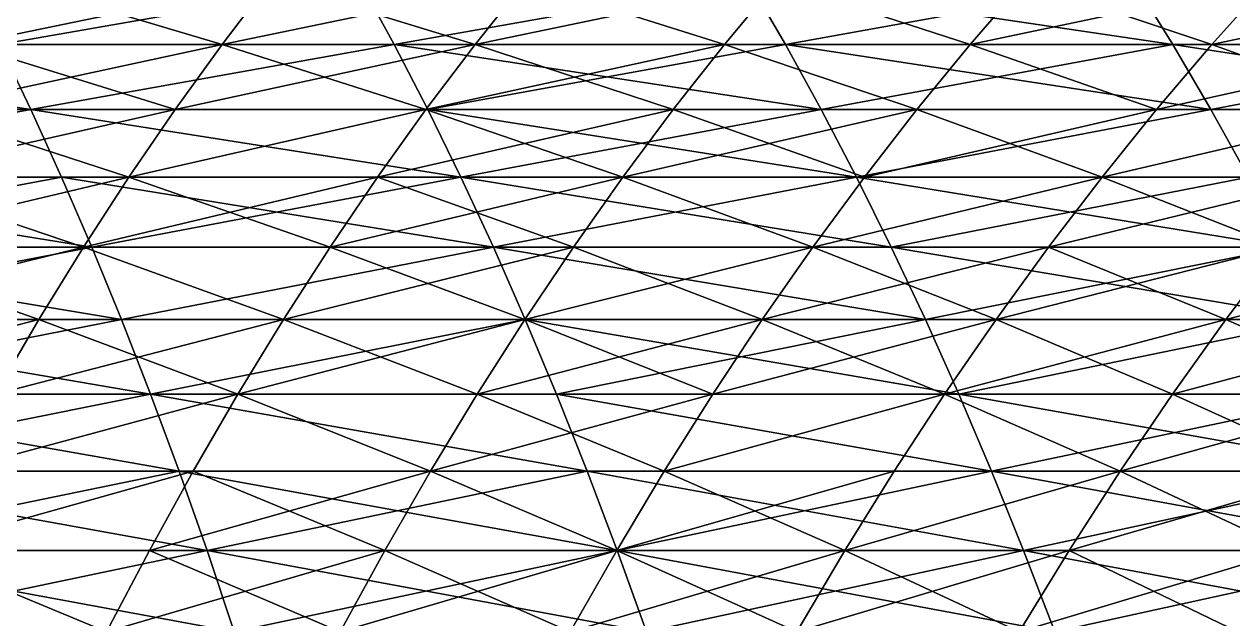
# Model space of a CAD drawing. Header units: millimetres. Extents: x -3250 to 8000, y -3250 to 3250.
# Drawn here: x 5706.8 to 5911, y 574.9 to 675.4 of the extents above; entities that cross this region are included whole.
import ezdxf

# ---------------------------------------------------------------- set-up
doc = ezdxf.new("R2010")
doc.units = ezdxf.units.MM
doc.header["$MEASUREMENT"] = 0
doc.layers.add('MESH_3D', color=2, linetype='CONTINUOUS')

msp = doc.modelspace()

# ---------------------------------------------------------------- linework, layer by layer
at = {"layer": 'MESH_3D'}
for points in [[(5696.89, 672.02, 1850.54), (5740.23, 672.02, 1873.45), (5704.6, 682.63, 1835.52)], [(5748.31, 682.63, 24841.38), (5696.89, 672.02, 24849.46), (5704.6, 682.63, 24864.48)], [(5740.23, 672.02, 24826.55), (5696.89, 672.02, 24849.46), (5748.31, 682.63, 24841.38)], [(5697.22, 682.63, 929.55), (5763.52, 682.63, 952.75), (5702.6, 672.02, 913.54)], [(5763.52, 682.63, 25747.25), (5697.22, 682.63, 25770.45), (5702.6, 672.02, 25786.46)], [(5702.6, 672.02, 913.54), (5763.52, 682.63, 952.75), (5769.3, 672.02, 936.88)], [(5763.52, 682.63, 25747.25), (5702.6, 672.02, 25786.46), (5769.3, 672.02, 25763.12)], [(5704.6, 682.63, 1835.52), (5740.23, 672.02, 1873.45), (5748.31, 682.63, 1858.62)], [(5740.23, 672.02, 1873.45), (5791.43, 682.63, 1882.8), (5748.31, 682.63, 1858.62)], [(5740.23, 672.02, 1873.45), (5782.98, 672.02, 1897.43), (5791.43, 682.63, 1882.8)], [(5782.98, 672.02, 24802.57), (5740.23, 672.02, 24826.55), (5748.31, 682.63, 24841.38)], [(5782.98, 672.02, 24802.57), (5748.31, 682.63, 24841.38), (5791.43, 682.63, 24817.2)], [(5763.52, 682.63, 952.75), (5829.22, 682.63, 977.59), (5769.3, 672.02, 936.88)], [(5829.22, 682.63, 25722.41), (5763.52, 682.63, 25747.25), (5769.3, 672.02, 25763.12)], [(5769.3, 672.02, 936.88), (5829.22, 682.63, 977.59), (5835.39, 672.02, 961.87)], [(5829.22, 682.63, 25722.41), (5769.3, 672.02, 25763.12), (5835.39, 672.02, 25738.13)], [(5782.98, 672.02, 1897.43), (5825.12, 672.02, 1922.46), (5791.43, 682.63, 1882.8)], [(5833.93, 682.63, 24791.95), (5782.98, 672.02, 24802.57), (5791.43, 682.63, 24817.2)], [(5825.12, 672.02, 24777.54), (5782.98, 672.02, 24802.57), (5833.93, 682.63, 24791.95)], [(5791.43, 682.63, 1882.8), (5825.12, 672.02, 1922.46), (5833.93, 682.63, 1908.05)], [(5825.12, 672.02, 1922.46), (5866.63, 672.02, 1948.54), (5833.93, 682.63, 1908.05)], [(5866.63, 672.02, 24751.46), (5825.12, 672.02, 24777.54), (5833.93, 682.63, 24791.95)], [(5829.22, 682.63, 977.59), (5894.28, 682.63, 1004.06), (5900.84, 672.02, 988.5)], [(5829.22, 682.63, 977.59), (5900.84, 672.02, 988.5), (5835.39, 672.02, 961.87)], [(5894.28, 682.63, 25695.94), (5829.22, 682.63, 25722.41), (5835.39, 672.02, 25738.13)], [(5833.93, 682.63, 1908.05), (5866.63, 672.02, 1948.54), (5875.79, 682.63, 1934.35)], [(5866.63, 672.02, 24751.46), (5833.93, 682.63, 24791.95), (5875.79, 682.63, 24765.65)], [(5894.28, 682.63, 25695.94), (5835.39, 672.02, 25738.13), (5900.84, 672.02, 25711.5)], [(5866.63, 672.02, 1948.54), (5907.47, 672.02, 1975.65), (5916.98, 682.63, 1961.69)], [(5866.63, 672.02, 1948.54), (5916.98, 682.63, 1961.69), (5875.79, 682.63, 1934.35)], [(5907.47, 672.02, 24724.35), (5866.63, 672.02, 24751.46), (5875.79, 682.63, 24765.65)], [(5907.47, 672.02, 24724.35), (5875.79, 682.63, 24765.65), (5916.98, 682.63, 24738.31)], [(5894.28, 682.63, 1004.06), (5965.6, 672.02, 1016.76), (5900.84, 672.02, 988.5)], [(5894.28, 682.63, 1004.06), (5958.66, 682.63, 1032.15), (5965.6, 672.02, 1016.76)], [(5965.6, 672.02, 25683.24), (5894.28, 682.63, 25695.94), (5900.84, 672.02, 25711.5)], [(5958.66, 682.63, 25667.85), (5894.28, 682.63, 25695.94), (5965.6, 672.02, 25683.24)], [(5907.47, 672.02, 1975.65), (5957.48, 682.63, 1990.05), (5916.98, 682.63, 1961.69)], [(5907.47, 672.02, 1975.65), (5947.62, 672.02, 2003.76), (5957.48, 682.63, 1990.05)], [(5947.62, 672.02, 24696.24), (5907.47, 672.02, 24724.35), (5916.98, 682.63, 24738.31)], [(5635.35, 672.02, 891.87), (5702.6, 672.02, 913.54), (5707.9, 660.99, 897.79)], [(5635.35, 672.02, 891.87), (5707.9, 660.99, 897.79), (5640.25, 660.99, 875.99)], [(5702.6, 672.02, 25786.46), (5640.25, 660.99, 25824.01), (5707.9, 660.99, 25802.21)], [(5689.31, 660.99, 1865.33), (5740.23, 672.02, 1873.45), (5696.89, 672.02, 1850.54)], [(5689.31, 660.99, 1865.33), (5732.28, 660.99, 1888.04), (5740.23, 672.02, 1873.45)], [(5732.28, 660.99, 24811.96), (5689.31, 660.99, 24834.67), (5696.89, 672.02, 24849.46)], [(5732.28, 660.99, 24811.96), (5696.89, 672.02, 24849.46), (5740.23, 672.02, 24826.55)], [(5702.6, 672.02, 913.54), (5769.3, 672.02, 936.88), (5707.9, 660.99, 897.79)], [(5769.3, 672.02, 25763.12), (5702.6, 672.02, 25786.46), (5707.9, 660.99, 25802.21)], [(5707.9, 660.99, 897.79), (5769.3, 672.02, 936.88), (5774.98, 660.99, 921.26)], [(5769.3, 672.02, 25763.12), (5707.9, 660.99, 25802.21), (5774.98, 660.99, 25778.74)], [(5732.28, 660.99, 1888.04), (5782.98, 672.02, 1897.43), (5740.23, 672.02, 1873.45)], [(5732.28, 660.99, 1888.04), (5774.67, 660.99, 1911.82), (5782.98, 672.02, 1897.43)], [(5774.67, 660.99, 24788.18), (5732.28, 660.99, 24811.96), (5740.23, 672.02, 24826.55)], [(5774.67, 660.99, 24788.18), (5740.23, 672.02, 24826.55), (5782.98, 672.02, 24802.57)], [(5769.3, 672.02, 936.88), (5835.39, 672.02, 961.87), (5774.98, 660.99, 921.26)], [(5841.46, 660.99, 25753.6), (5769.3, 672.02, 25763.12), (5774.98, 660.99, 25778.74)], [(5835.39, 672.02, 25738.13), (5769.3, 672.02, 25763.12), (5841.46, 660.99, 25753.6)], [(5774.67, 660.99, 1911.82), (5825.12, 672.02, 1922.46), (5782.98, 672.02, 1897.43)], [(5774.67, 660.99, 1911.82), (5816.46, 660.99, 1936.64), (5825.12, 672.02, 1922.46)], [(5816.46, 660.99, 24763.36), (5774.67, 660.99, 24788.18), (5782.98, 672.02, 24802.57)], [(5774.98, 660.99, 921.26), (5835.39, 672.02, 961.87), (5841.46, 660.99, 946.4)], [(5816.46, 660.99, 24763.36), (5782.98, 672.02, 24802.57), (5825.12, 672.02, 24777.54)], [(5816.46, 660.99, 1936.64), (5857.61, 660.99, 1962.5), (5825.12, 672.02, 1922.46)], [(5857.61, 660.99, 24737.5), (5816.46, 660.99, 24763.36), (5825.12, 672.02, 24777.54)], [(5825.12, 672.02, 1922.46), (5857.61, 660.99, 1962.5), (5866.63, 672.02, 1948.54)], [(5857.61, 660.99, 24737.5), (5825.12, 672.02, 24777.54), (5866.63, 672.02, 24751.46)], [(5835.39, 672.02, 961.87), (5900.84, 672.02, 988.5), (5907.29, 660.99, 973.19)], [(5835.39, 672.02, 961.87), (5907.29, 660.99, 973.19), (5841.46, 660.99, 946.4)], [(5900.84, 672.02, 25711.5), (5835.39, 672.02, 25738.13), (5841.46, 660.99, 25753.6)], [(5900.84, 672.02, 25711.5), (5841.46, 660.99, 25753.6), (5907.29, 660.99, 25726.81)], [(5857.61, 660.99, 1962.5), (5898.1, 660.99, 1989.38), (5866.63, 672.02, 1948.54)], [(5898.1, 660.99, 24710.62), (5857.61, 660.99, 24737.5), (5866.63, 672.02, 24751.46)], [(5866.63, 672.02, 1948.54), (5898.1, 660.99, 1989.38), (5907.47, 672.02, 1975.65)], [(5898.1, 660.99, 24710.62), (5866.63, 672.02, 24751.46), (5907.47, 672.02, 24724.35)], [(5898.1, 660.99, 1989.38), (5947.62, 672.02, 2003.76), (5907.47, 672.02, 1975.65)], [(5898.1, 660.99, 1989.38), (5937.92, 660.99, 2017.25), (5947.62, 672.02, 2003.76)], [(5937.92, 660.99, 24682.75), (5898.1, 660.99, 24710.62), (5907.47, 672.02, 24724.35)], [(5900.84, 672.02, 988.5), (5965.6, 672.02, 1016.76), (5972.44, 660.99, 1001.61)], [(5900.84, 672.02, 988.5), (5972.44, 660.99, 1001.61), (5907.29, 660.99, 973.19)], [(5965.6, 672.02, 25683.24), (5900.84, 672.02, 25711.5), (5907.29, 660.99, 25726.81)], [(5965.6, 672.02, 25683.24), (5907.29, 660.99, 25726.81), (5972.44, 660.99, 25698.39)], [(5937.92, 660.99, 24682.75), (5907.47, 672.02, 24724.35), (5947.62, 672.02, 24696.24)], [(5640.25, 660.99, 875.99), (5707.9, 660.99, 897.79), (5645.06, 649.55, 860.38)], [(5707.9, 660.99, 25802.21), (5640.25, 660.99, 25824.01), (5645.06, 649.55, 25839.62)], [(5645.06, 649.55, 860.38), (5707.9, 660.99, 897.79), (5713.1, 649.55, 882.3)], [(5707.9, 660.99, 25802.21), (5645.06, 649.55, 25839.62), (5713.1, 649.55, 25817.7)], [(5681.86, 649.55, 1879.87), (5732.28, 660.99, 1888.04), (5689.31, 660.99, 1865.33)], [(5681.86, 649.55, 1879.87), (5724.47, 649.55, 1902.39), (5732.28, 660.99, 1888.04)], [(5724.47, 649.55, 24797.61), (5681.86, 649.55, 24820.13), (5689.31, 660.99, 24834.67)], [(5724.47, 649.55, 24797.61), (5689.31, 660.99, 24834.67), (5732.28, 660.99, 24811.96)], [(5707.9, 660.99, 897.79), (5774.98, 660.99, 921.26), (5780.57, 649.55, 905.91)], [(5707.9, 660.99, 897.79), (5780.57, 649.55, 905.91), (5713.1, 649.55, 882.3)], [(5780.57, 649.55, 25794.09), (5707.9, 660.99, 25802.21), (5713.1, 649.55, 25817.7)], [(5774.98, 660.99, 25778.74), (5707.9, 660.99, 25802.21), (5780.57, 649.55, 25794.09)], [(5724.47, 649.55, 1902.39), (5766.5, 649.55, 1925.97), (5774.67, 660.99, 1911.82)], [(5724.47, 649.55, 1902.39), (5774.67, 660.99, 1911.82), (5732.28, 660.99, 1888.04)], [(5774.67, 660.99, 24788.18), (5724.47, 649.55, 24797.61), (5732.28, 660.99, 24811.96)], [(5766.5, 649.55, 24774.03), (5724.47, 649.55, 24797.61), (5774.67, 660.99, 24788.18)], [(5766.5, 649.55, 1925.97), (5816.46, 660.99, 1936.64), (5774.67, 660.99, 1911.82)], [(5766.5, 649.55, 1925.97), (5807.94, 649.55, 1950.58), (5816.46, 660.99, 1936.64)], [(5807.94, 649.55, 24749.42), (5766.5, 649.55, 24774.03), (5774.67, 660.99, 24788.18)], [(5807.94, 649.55, 24749.42), (5774.67, 660.99, 24788.18), (5816.46, 660.99, 24763.36)], [(5774.98, 660.99, 921.26), (5841.46, 660.99, 946.4), (5847.43, 649.55, 931.19)], [(5774.98, 660.99, 921.26), (5847.43, 649.55, 931.19), (5780.57, 649.55, 905.91)], [(5841.46, 660.99, 25753.6), (5774.98, 660.99, 25778.74), (5780.57, 649.55, 25794.09)], [(5841.46, 660.99, 25753.6), (5780.57, 649.55, 25794.09), (5847.43, 649.55, 25768.81)], [(5807.94, 649.55, 1950.58), (5848.74, 649.55, 1976.23), (5857.61, 660.99, 1962.5)], [(5807.94, 649.55, 1950.58), (5857.61, 660.99, 1962.5), (5816.46, 660.99, 1936.64)], [(5848.74, 649.55, 24723.77), (5807.94, 649.55, 24749.42), (5816.46, 660.99, 24763.36)], [(5848.74, 649.55, 24723.77), (5816.46, 660.99, 24763.36), (5857.61, 660.99, 24737.5)], [(5841.46, 660.99, 946.4), (5907.29, 660.99, 973.19), (5847.43, 649.55, 931.19)], [(5907.29, 660.99, 25726.81), (5841.46, 660.99, 25753.6), (5847.43, 649.55, 25768.81)], [(5847.43, 649.55, 931.19), (5907.29, 660.99, 973.19), (5913.64, 649.55, 958.13)], [(5907.29, 660.99, 25726.81), (5847.43, 649.55, 25768.81), (5913.64, 649.55, 25741.87)], [(5848.74, 649.55, 1976.23), (5888.9, 649.55, 2002.88), (5857.61, 660.99, 1962.5)], [(5898.1, 660.99, 24710.62), (5848.74, 649.55, 24723.77), (5857.61, 660.99, 24737.5)], [(5888.9, 649.55, 24697.12), (5848.74, 649.55, 24723.77), (5898.1, 660.99, 24710.62)], [(5857.61, 660.99, 1962.5), (5888.9, 649.55, 2002.88), (5898.1, 660.99, 1989.38)], [(5888.9, 649.55, 2002.88), (5928.38, 649.55, 2030.52), (5937.92, 660.99, 2017.25)], [(5888.9, 649.55, 2002.88), (5937.92, 660.99, 2017.25), (5898.1, 660.99, 1989.38)], [(5937.92, 660.99, 24682.75), (5888.9, 649.55, 24697.12), (5898.1, 660.99, 24710.62)], [(5928.38, 649.55, 24669.48), (5888.9, 649.55, 24697.12), (5937.92, 660.99, 24682.75)], [(5907.29, 660.99, 973.19), (5972.44, 660.99, 1001.61), (5913.64, 649.55, 958.13)], [(5972.44, 660.99, 25698.39), (5907.29, 660.99, 25726.81), (5913.64, 649.55, 25741.87)], [(5645.06, 649.55, 860.38), (5713.1, 649.55, 882.3), (5718.21, 637.71, 867.08)], [(5645.06, 649.55, 860.38), (5718.21, 637.71, 867.08), (5649.79, 637.71, 845.04)], [(5713.1, 649.55, 25817.7), (5645.06, 649.55, 25839.62), (5649.79, 637.71, 25854.96)], [(5713.1, 649.55, 25817.7), (5649.79, 637.71, 25854.96), (5718.21, 637.71, 25832.92)], [(5674.54, 637.71, 1894.15), (5716.79, 637.71, 1916.49), (5724.47, 649.55, 1902.39)], [(5674.54, 637.71, 1894.15), (5724.47, 649.55, 1902.39), (5681.86, 649.55, 1879.87)], [(5716.79, 637.71, 24783.51), (5674.54, 637.71, 24805.85), (5681.86, 649.55, 24820.13)], [(5716.79, 637.71, 24783.51), (5681.86, 649.55, 24820.13), (5724.47, 649.55, 24797.61)], [(5713.1, 649.55, 882.3), (5780.57, 649.55, 905.91), (5718.21, 637.71, 867.08)], [(5786.06, 637.71, 25809.17), (5713.1, 649.55, 25817.7), (5718.21, 637.71, 25832.92)], [(5780.57, 649.55, 25794.09), (5713.1, 649.55, 25817.7), (5786.06, 637.71, 25809.17)], [(5716.79, 637.71, 1916.49), (5758.48, 637.71, 1939.87), (5724.47, 649.55, 1902.39)], [(5766.5, 649.55, 24774.03), (5716.79, 637.71, 24783.51), (5724.47, 649.55, 24797.61)], [(5758.48, 637.71, 24760.13), (5716.79, 637.71, 24783.51), (5766.5, 649.55, 24774.03)], [(5718.21, 637.71, 867.08), (5780.57, 649.55, 905.91), (5786.06, 637.71, 890.83)], [(5724.47, 649.55, 1902.39), (5758.48, 637.71, 1939.87), (5766.5, 649.55, 1925.97)], [(5758.48, 637.71, 1939.87), (5799.57, 637.71, 1964.28), (5807.94, 649.55, 1950.58)], [(5758.48, 637.71, 1939.87), (5807.94, 649.55, 1950.58), (5766.5, 649.55, 1925.97)], [(5799.57, 637.71, 24735.72), (5758.48, 637.71, 24760.13), (5766.5, 649.55, 24774.03)], [(5799.57, 637.71, 24735.72), (5766.5, 649.55, 24774.03), (5807.94, 649.55, 24749.42)], [(5780.57, 649.55, 905.91), (5847.43, 649.55, 931.19), (5786.06, 637.71, 890.83)], [(5853.29, 637.71, 25783.75), (5780.57, 649.55, 25794.09), (5786.06, 637.71, 25809.17)], [(5847.43, 649.55, 25768.81), (5780.57, 649.55, 25794.09), (5853.29, 637.71, 25783.75)], [(5786.06, 637.71, 890.83), (5847.43, 649.55, 931.19), (5853.29, 637.71, 916.25)], [(5799.57, 637.71, 1964.28), (5840.04, 637.71, 1989.71), (5807.94, 649.55, 1950.58)], [(5840.04, 637.71, 24710.29), (5799.57, 637.71, 24735.72), (5807.94, 649.55, 24749.42)], [(5807.94, 649.55, 1950.58), (5840.04, 637.71, 1989.71), (5848.74, 649.55, 1976.23)], [(5840.04, 637.71, 24710.29), (5807.94, 649.55, 24749.42), (5848.74, 649.55, 24723.77)], [(5840.04, 637.71, 1989.71), (5888.9, 649.55, 2002.88), (5848.74, 649.55, 1976.23)], [(5840.04, 637.71, 1989.71), (5879.86, 637.71, 2016.14), (5888.9, 649.55, 2002.88)], [(5888.9, 649.55, 24697.12), (5840.04, 637.71, 24710.29), (5848.74, 649.55, 24723.77)], [(5879.86, 637.71, 24683.86), (5840.04, 637.71, 24710.29), (5888.9, 649.55, 24697.12)], [(5847.43, 649.55, 931.19), (5913.64, 649.55, 958.13), (5919.87, 637.71, 943.34)], [(5847.43, 649.55, 931.19), (5919.87, 637.71, 943.34), (5853.29, 637.71, 916.25)], [(5913.64, 649.55, 25741.87), (5847.43, 649.55, 25768.81), (5853.29, 637.71, 25783.75)], [(5913.64, 649.55, 25741.87), (5853.29, 637.71, 25783.75), (5919.87, 637.71, 25756.66)], [(5879.86, 637.71, 2016.14), (5919.01, 637.71, 2043.55), (5888.9, 649.55, 2002.88)], [(5928.38, 649.55, 24669.48), (5879.86, 637.71, 24683.86), (5888.9, 649.55, 24697.12)], [(5919.01, 637.71, 24656.45), (5879.86, 637.71, 24683.86), (5928.38, 649.55, 24669.48)], [(5888.9, 649.55, 2002.88), (5919.01, 637.71, 2043.55), (5928.38, 649.55, 2030.52)], [(5649.79, 637.71, 845.04), (5718.21, 637.71, 867.08), (5723.23, 625.47, 852.16)], [(5649.79, 637.71, 845.04), (5723.23, 625.47, 852.16), (5654.43, 625.47, 829.99)], [(5718.21, 637.71, 25832.92), (5649.79, 637.71, 25854.96), (5654.43, 625.47, 25870.01)], [(5718.21, 637.71, 25832.92), (5654.43, 625.47, 25870.01), (5723.23, 625.47, 25847.84)], [(5667.35, 625.47, 1908.17), (5716.79, 637.71, 1916.49), (5674.54, 637.71, 1894.15)], [(5667.35, 625.47, 1908.17), (5709.26, 625.47, 1930.32), (5716.79, 637.71, 1916.49)], [(5709.26, 625.47, 24769.68), (5667.35, 625.47, 24791.83), (5674.54, 637.71, 24805.85)], [(5709.26, 625.47, 24769.68), (5674.54, 637.71, 24805.85), (5716.79, 637.71, 24783.51)], [(5709.26, 625.47, 1930.32), (5750.6, 625.47, 1953.51), (5716.79, 637.71, 1916.49)], [(5750.6, 625.47, 24746.49), (5709.26, 625.47, 24769.68), (5716.79, 637.71, 24783.51)], [(5716.79, 637.71, 1916.49), (5750.6, 625.47, 1953.51), (5758.48, 637.71, 1939.87)], [(5750.6, 625.47, 24746.49), (5716.79, 637.71, 24783.51), (5758.48, 637.71, 24760.13)], [(5718.21, 637.71, 867.08), (5786.06, 637.71, 890.83), (5723.23, 625.47, 852.16)], [(5786.06, 637.71, 25809.17), (5718.21, 637.71, 25832.92), (5723.23, 625.47, 25847.84)], [(5723.23, 625.47, 852.16), (5786.06, 637.71, 890.83), (5791.45, 625.47, 876.03)], [(5786.06, 637.71, 25809.17), (5723.23, 625.47, 25847.84), (5791.45, 625.47, 25823.97)], [(5750.6, 625.47, 1953.51), (5799.57, 637.71, 1964.28), (5758.48, 637.71, 1939.87)], [(5750.6, 625.47, 1953.51), (5791.36, 625.47, 1977.72), (5799.57, 637.71, 1964.28)], [(5791.36, 625.47, 24722.28), (5750.6, 625.47, 24746.49), (5758.48, 637.71, 24760.13)], [(5791.36, 625.47, 24722.28), (5758.48, 637.71, 24760.13), (5799.57, 637.71, 24735.72)], [(5786.06, 637.71, 890.83), (5859.05, 625.47, 901.59), (5791.45, 625.47, 876.03)], [(5786.06, 637.71, 890.83), (5853.29, 637.71, 916.25), (5859.05, 625.47, 901.59)], [(5859.05, 625.47, 25798.41), (5786.06, 637.71, 25809.17), (5791.45, 625.47, 25823.97)], [(5853.29, 637.71, 25783.75), (5786.06, 637.71, 25809.17), (5859.05, 625.47, 25798.41)], [(5791.36, 625.47, 1977.72), (5840.04, 637.71, 1989.71), (5799.57, 637.71, 1964.28)], [(5791.36, 625.47, 1977.72), (5831.49, 625.47, 2002.94), (5840.04, 637.71, 1989.71)], [(5831.49, 625.47, 24697.06), (5791.36, 625.47, 24722.28), (5799.57, 637.71, 24735.72)], [(5831.49, 625.47, 24697.06), (5799.57, 637.71, 24735.72), (5840.04, 637.71, 24710.29)], [(5831.49, 625.47, 2002.94), (5879.86, 637.71, 2016.14), (5840.04, 637.71, 1989.71)], [(5831.49, 625.47, 2002.94), (5870.99, 625.47, 2029.15), (5879.86, 637.71, 2016.14)], [(5870.99, 625.47, 24670.85), (5831.49, 625.47, 24697.06), (5840.04, 637.71, 24710.29)], [(5870.99, 625.47, 24670.85), (5840.04, 637.71, 24710.29), (5879.86, 637.71, 24683.86)], [(5853.29, 637.71, 916.25), (5925.99, 625.47, 928.83), (5859.05, 625.47, 901.59)], [(5853.29, 637.71, 916.25), (5919.87, 637.71, 943.34), (5925.99, 625.47, 928.83)], [(5919.87, 637.71, 25756.66), (5853.29, 637.71, 25783.75), (5859.05, 625.47, 25798.41)], [(5919.87, 637.71, 25756.66), (5859.05, 625.47, 25798.41), (5925.99, 625.47, 25771.17)], [(5870.99, 625.47, 2029.15), (5909.82, 625.47, 2056.34), (5919.01, 637.71, 2043.55)], [(5870.99, 625.47, 2029.15), (5919.01, 637.71, 2043.55), (5879.86, 637.71, 2016.14)], [(5909.82, 625.47, 24643.66), (5870.99, 625.47, 24670.85), (5879.86, 637.71, 24683.86)], [(5909.82, 625.47, 24643.66), (5879.86, 637.71, 24683.86), (5919.01, 637.71, 24656.45)], [(5909.82, 625.47, 2056.34), (5957.47, 637.71, 2071.93), (5919.01, 637.71, 2043.55)], [(5909.82, 625.47, 2056.34), (5947.96, 625.47, 2084.49), (5957.47, 637.71, 2071.93)], [(5957.47, 637.71, 24628.07), (5909.82, 625.47, 24643.66), (5919.01, 637.71, 24656.45)], [(5947.96, 625.47, 24615.51), (5909.82, 625.47, 24643.66), (5957.47, 637.71, 24628.07)], [(5654.43, 625.47, 829.99), (5723.23, 625.47, 852.16), (5728.14, 612.84, 837.52)], [(5654.43, 625.47, 829.99), (5728.14, 612.84, 837.52), (5658.98, 612.84, 815.24)], [(5723.23, 625.47, 25847.84), (5654.43, 625.47, 25870.01), (5658.98, 612.84, 25884.76)], [(5723.23, 625.47, 25847.84), (5658.98, 612.84, 25884.76), (5728.14, 612.84, 25862.48)], [(5660.31, 612.84, 1921.91), (5709.26, 625.47, 1930.32), (5667.35, 625.47, 1908.17)], [(5660.31, 612.84, 1921.91), (5701.88, 612.84, 1943.88), (5709.26, 625.47, 1930.32)], [(5701.88, 612.84, 24756.12), (5667.35, 625.47, 24791.83), (5709.26, 625.47, 24769.68)], [(5701.88, 612.84, 1943.88), (5750.6, 625.47, 1953.51), (5709.26, 625.47, 1930.32)], [(5701.88, 612.84, 1943.88), (5742.88, 612.84, 1966.88), (5750.6, 625.47, 1953.51)], [(5742.88, 612.84, 24733.12), (5701.88, 612.84, 24756.12), (5709.26, 625.47, 24769.68)], [(5742.88, 612.84, 24733.12), (5709.26, 625.47, 24769.68), (5750.6, 625.47, 24746.49)], [(5723.23, 625.47, 852.16), (5791.45, 625.47, 876.03), (5728.14, 612.84, 837.52)], [(5791.45, 625.47, 25823.97), (5723.23, 625.47, 25847.84), (5728.14, 612.84, 25862.48)], [(5728.14, 612.84, 837.52), (5791.45, 625.47, 876.03), (5796.73, 612.84, 861.52)], [(5791.45, 625.47, 25823.97), (5728.14, 612.84, 25862.48), (5796.73, 612.84, 25838.48)], [(5742.88, 612.84, 1966.88), (5783.31, 612.84, 1990.89), (5791.36, 625.47, 1977.72)], [(5742.88, 612.84, 1966.88), (5791.36, 625.47, 1977.72), (5750.6, 625.47, 1953.51)], [(5783.31, 612.84, 24709.11), (5742.88, 612.84, 24733.12), (5750.6, 625.47, 24746.49)], [(5783.31, 612.84, 24709.11), (5750.6, 625.47, 24746.49), (5791.36, 625.47, 24722.28)], [(5783.31, 612.84, 1990.89), (5823.12, 612.84, 2015.9), (5831.49, 625.47, 2002.94)], [(5783.31, 612.84, 1990.89), (5831.49, 625.47, 2002.94), (5791.36, 625.47, 1977.72)], [(5823.12, 612.84, 24684.1), (5783.31, 612.84, 24709.11), (5791.36, 625.47, 24722.28)], [(5823.12, 612.84, 24684.1), (5791.36, 625.47, 24722.28), (5831.49, 625.47, 24697.06)], [(5791.45, 625.47, 876.03), (5864.69, 612.84, 887.22), (5796.73, 612.84, 861.52)], [(5791.45, 625.47, 876.03), (5859.05, 625.47, 901.59), (5864.69, 612.84, 887.22)], [(5859.05, 625.47, 25798.41), (5791.45, 625.47, 25823.97), (5796.73, 612.84, 25838.48)], [(5859.05, 625.47, 25798.41), (5796.73, 612.84, 25838.48), (5864.69, 612.84, 25812.78)], [(5823.12, 612.84, 2015.9), (5862.29, 612.84, 2041.9), (5870.99, 625.47, 2029.15)], [(5823.12, 612.84, 2015.9), (5870.99, 625.47, 2029.15), (5831.49, 625.47, 2002.94)], [(5862.29, 612.84, 24658.1), (5823.12, 612.84, 24684.1), (5831.49, 625.47, 24697.06)], [(5862.29, 612.84, 24658.1), (5831.49, 625.47, 24697.06), (5870.99, 625.47, 24670.85)], [(5859.05, 625.47, 901.59), (5925.99, 625.47, 928.83), (5864.69, 612.84, 887.22)], [(5925.99, 625.47, 25771.17), (5859.05, 625.47, 25798.41), (5864.69, 612.84, 25812.78)], [(5862.29, 612.84, 2041.9), (5909.82, 625.47, 2056.34), (5870.99, 625.47, 2029.15)], [(5862.29, 612.84, 2041.9), (5900.81, 612.84, 2068.87), (5909.82, 625.47, 2056.34)], [(5900.81, 612.84, 24631.13), (5862.29, 612.84, 24658.1), (5870.99, 625.47, 24670.85)], [(5864.69, 612.84, 887.22), (5925.99, 625.47, 928.83), (5931.99, 612.84, 914.61)], [(5925.99, 625.47, 25771.17), (5864.69, 612.84, 25812.78), (5931.99, 612.84, 25785.39)], [(5900.81, 612.84, 24631.13), (5870.99, 625.47, 24670.85), (5909.82, 625.47, 24643.66)], [(5900.81, 612.84, 2068.87), (5938.64, 612.84, 2096.79), (5909.82, 625.47, 2056.34)], [(5947.96, 625.47, 24615.51), (5900.81, 612.84, 24631.13), (5909.82, 625.47, 24643.66)], [(5938.64, 612.84, 24603.21), (5900.81, 612.84, 24631.13), (5947.96, 625.47, 24615.51)], [(5909.82, 625.47, 2056.34), (5938.64, 612.84, 2096.79), (5947.96, 625.47, 2084.49)], [(5658.98, 612.84, 815.24), (5728.14, 612.84, 837.52), (5732.96, 599.82, 823.19)], [(5658.98, 612.84, 815.24), (5732.96, 599.82, 823.19), (5663.44, 599.82, 800.79)], [(5728.14, 612.84, 25862.48), (5658.98, 612.84, 25884.76), (5663.44, 599.82, 25899.21)], [(5728.14, 612.84, 25862.48), (5663.44, 599.82, 25899.21), (5732.96, 599.82, 25876.81)], [(5694.65, 599.82, 1957.15), (5742.88, 612.84, 1966.88), (5701.88, 612.84, 1943.88)], [(5694.65, 599.82, 1957.15), (5735.33, 599.82, 1979.97), (5742.88, 612.84, 1966.88)], [(5742.88, 612.84, 24733.12), (5694.65, 599.82, 24742.85), (5701.88, 612.84, 24756.12)], [(5735.33, 599.82, 24720.03), (5694.65, 599.82, 24742.85), (5742.88, 612.84, 24733.12)], [(5728.14, 612.84, 837.52), (5801.9, 599.82, 847.31), (5732.96, 599.82, 823.19)], [(5728.14, 612.84, 837.52), (5796.73, 612.84, 861.52), (5801.9, 599.82, 847.31)], [(5801.9, 599.82, 25852.69), (5728.14, 612.84, 25862.48), (5732.96, 599.82, 25876.81)], [(5796.73, 612.84, 25838.48), (5728.14, 612.84, 25862.48), (5801.9, 599.82, 25852.69)], [(5735.33, 599.82, 1979.97), (5775.42, 599.82, 2003.79), (5742.88, 612.84, 1966.88)], [(5775.42, 599.82, 24696.21), (5735.33, 599.82, 24720.03), (5742.88, 612.84, 24733.12)], [(5742.88, 612.84, 1966.88), (5775.42, 599.82, 2003.79), (5783.31, 612.84, 1990.89)], [(5775.42, 599.82, 24696.21), (5742.88, 612.84, 24733.12), (5783.31, 612.84, 24709.11)], [(5775.42, 599.82, 2003.79), (5823.12, 612.84, 2015.9), (5783.31, 612.84, 1990.89)], [(5775.42, 599.82, 2003.79), (5814.91, 599.82, 2028.6), (5823.12, 612.84, 2015.9)], [(5814.91, 599.82, 24671.4), (5775.42, 599.82, 24696.21), (5783.31, 612.84, 24709.11)], [(5814.91, 599.82, 24671.4), (5783.31, 612.84, 24709.11), (5823.12, 612.84, 24684.1)], [(5796.73, 612.84, 861.52), (5870.21, 599.82, 873.15), (5801.9, 599.82, 847.31)], [(5796.73, 612.84, 861.52), (5864.69, 612.84, 887.22), (5870.21, 599.82, 873.15)], [(5870.21, 599.82, 25826.85), (5796.73, 612.84, 25838.48), (5801.9, 599.82, 25852.69)], [(5864.69, 612.84, 25812.78), (5796.73, 612.84, 25838.48), (5870.21, 599.82, 25826.85)], [(5814.91, 599.82, 2028.6), (5853.78, 599.82, 2054.4), (5862.29, 612.84, 2041.9)], [(5814.91, 599.82, 2028.6), (5862.29, 612.84, 2041.9), (5823.12, 612.84, 2015.9)], [(5862.29, 612.84, 24658.1), (5814.91, 599.82, 24671.4), (5823.12, 612.84, 24684.1)], [(5853.78, 599.82, 24645.6), (5814.91, 599.82, 24671.4), (5862.29, 612.84, 24658.1)], [(5853.78, 599.82, 2054.4), (5891.98, 599.82, 2081.15), (5862.29, 612.84, 2041.9)], [(5891.98, 599.82, 24618.85), (5853.78, 599.82, 24645.6), (5862.29, 612.84, 24658.1)], [(5862.29, 612.84, 2041.9), (5891.98, 599.82, 2081.15), (5900.81, 612.84, 2068.87)], [(5891.98, 599.82, 24618.85), (5862.29, 612.84, 24658.1), (5900.81, 612.84, 24631.13)], [(5864.69, 612.84, 887.22), (5931.99, 612.84, 914.61), (5937.86, 599.82, 900.67)], [(5864.69, 612.84, 887.22), (5937.86, 599.82, 900.67), (5870.21, 599.82, 873.15)], [(5931.99, 612.84, 25785.39), (5864.69, 612.84, 25812.78), (5870.21, 599.82, 25826.85)], [(5931.99, 612.84, 25785.39), (5870.21, 599.82, 25826.85), (5937.86, 599.82, 25799.33)], [(5891.98, 599.82, 2081.15), (5929.51, 599.82, 2108.84), (5938.64, 612.84, 2096.79)], [(5891.98, 599.82, 2081.15), (5938.64, 612.84, 2096.79), (5900.81, 612.84, 2068.87)], [(5929.51, 599.82, 24591.16), (5891.98, 599.82, 24618.85), (5900.81, 612.84, 24631.13)], [(5929.51, 599.82, 24591.16), (5900.81, 612.84, 24631.13), (5938.64, 612.84, 24603.21)], [(5663.44, 599.82, 800.79), (5732.96, 599.82, 823.19), (5737.67, 586.44, 809.17)], [(5663.44, 599.82, 800.79), (5737.67, 586.44, 809.17), (5667.8, 586.44, 786.66)], [(5732.96, 599.82, 25876.81), (5663.44, 599.82, 25899.21), (5667.8, 586.44, 25913.34)], [(5732.96, 599.82, 25876.81), (5667.8, 586.44, 25913.34), (5737.67, 586.44, 25890.83)], [(5687.57, 586.44, 1970.14), (5727.93, 586.44, 1992.78), (5735.33, 599.82, 1979.97)], [(5687.57, 586.44, 1970.14), (5735.33, 599.82, 1979.97), (5694.65, 599.82, 1957.15)], [(5735.33, 599.82, 24720.03), (5687.57, 586.44, 24729.86), (5694.65, 599.82, 24742.85)], [(5727.93, 586.44, 24707.22), (5687.57, 586.44, 24729.86), (5735.33, 599.82, 24720.03)], [(5727.93, 586.44, 1992.78), (5767.71, 586.44, 2016.41), (5735.33, 599.82, 1979.97)], [(5775.42, 599.82, 24696.21), (5727.93, 586.44, 24707.22), (5735.33, 599.82, 24720.03)], [(5767.71, 586.44, 24683.59), (5727.93, 586.44, 24707.22), (5775.42, 599.82, 24696.21)], [(5732.96, 599.82, 823.19), (5801.9, 599.82, 847.31), (5737.67, 586.44, 809.17)], [(5806.95, 586.44, 25866.58), (5732.96, 599.82, 25876.81), (5737.67, 586.44, 25890.83)], [(5801.9, 599.82, 25852.69), (5732.96, 599.82, 25876.81), (5806.95, 586.44, 25866.58)], [(5735.33, 599.82, 1979.97), (5767.71, 586.44, 2016.41), (5775.42, 599.82, 2003.79)], [(5737.67, 586.44, 809.17), (5801.9, 599.82, 847.31), (5806.95, 586.44, 833.42)], [(5767.71, 586.44, 2016.41), (5806.89, 586.44, 2041.03), (5775.42, 599.82, 2003.79)], [(5806.89, 586.44, 24658.97), (5767.71, 586.44, 24683.59), (5775.42, 599.82, 24696.21)], [(5775.42, 599.82, 2003.79), (5806.89, 586.44, 2041.03), (5814.91, 599.82, 2028.6)], [(5806.89, 586.44, 24658.97), (5775.42, 599.82, 24696.21), (5814.91, 599.82, 24671.4)], [(5801.9, 599.82, 847.31), (5870.21, 599.82, 873.15), (5806.95, 586.44, 833.42)], [(5875.61, 586.44, 25840.62), (5801.9, 599.82, 25852.69), (5806.95, 586.44, 25866.58)], [(5870.21, 599.82, 25826.85), (5801.9, 599.82, 25852.69), (5875.61, 586.44, 25840.62)], [(5806.89, 586.44, 2041.03), (5853.78, 599.82, 2054.4), (5814.91, 599.82, 2028.6)], [(5806.89, 586.44, 2041.03), (5845.44, 586.44, 2066.62), (5853.78, 599.82, 2054.4)], [(5845.44, 586.44, 24633.38), (5806.89, 586.44, 24658.97), (5814.91, 599.82, 24671.4)], [(5806.95, 586.44, 833.42), (5870.21, 599.82, 873.15), (5875.61, 586.44, 859.38)], [(5845.44, 586.44, 24633.38), (5814.91, 599.82, 24671.4), (5853.78, 599.82, 24645.6)], [(5845.44, 586.44, 2066.62), (5883.35, 586.44, 2093.16), (5891.98, 599.82, 2081.15)], [(5845.44, 586.44, 2066.62), (5891.98, 599.82, 2081.15), (5853.78, 599.82, 2054.4)], [(5891.98, 599.82, 24618.85), (5845.44, 586.44, 24633.38), (5853.78, 599.82, 24645.6)], [(5883.35, 586.44, 24606.84), (5845.44, 586.44, 24633.38), (5891.98, 599.82, 24618.85)], [(5870.21, 599.82, 873.15), (5937.86, 599.82, 900.67), (5943.61, 586.44, 887.05)], [(5870.21, 599.82, 873.15), (5943.61, 586.44, 887.05), (5875.61, 586.44, 859.38)], [(5937.86, 599.82, 25799.33), (5870.21, 599.82, 25826.85), (5875.61, 586.44, 25840.62)], [(5937.86, 599.82, 25799.33), (5875.61, 586.44, 25840.62), (5943.61, 586.44, 25812.95)], [(5883.35, 586.44, 2093.16), (5920.58, 586.44, 2120.63), (5891.98, 599.82, 2081.15)], [(5929.51, 599.82, 24591.16), (5883.35, 586.44, 24606.84), (5891.98, 599.82, 24618.85)], [(5920.58, 586.44, 24579.37), (5883.35, 586.44, 24606.84), (5929.51, 599.82, 24591.16)], [(5891.98, 599.82, 2081.15), (5920.58, 586.44, 2120.63), (5929.51, 599.82, 2108.84)], [(5667.8, 586.44, 786.66), (5737.67, 586.44, 809.17), (5742.27, 572.69, 795.47)], [(5667.8, 586.44, 786.66), (5742.27, 572.69, 795.47), (5672.06, 572.69, 772.85)], [(5737.67, 586.44, 25890.83), (5667.8, 586.44, 25913.34), (5672.06, 572.69, 25927.15)], [(5737.67, 586.44, 25890.83), (5672.06, 572.69, 25927.15), (5742.27, 572.69, 25904.53)], [(5680.66, 572.69, 1982.83), (5720.71, 572.69, 2005.29), (5687.57, 586.44, 1970.14)], [(5720.71, 572.69, 24694.71), (5680.66, 572.69, 24717.17), (5687.57, 586.44, 24729.86)], [(5687.57, 586.44, 1970.14), (5720.71, 572.69, 2005.29), (5727.93, 586.44, 1992.78)], [(5720.71, 572.69, 24694.71), (5687.57, 586.44, 24729.86), (5727.93, 586.44, 24707.22)], [(5720.71, 572.69, 2005.29), (5767.71, 586.44, 2016.41), (5727.93, 586.44, 1992.78)], [(5720.71, 572.69, 2005.29), (5760.18, 572.69, 2028.74), (5767.71, 586.44, 2016.41)], [(5760.18, 572.69, 24671.26), (5720.71, 572.69, 24694.71), (5727.93, 586.44, 24707.22)], [(5760.18, 572.69, 24671.26), (5727.93, 586.44, 24707.22), (5767.71, 586.44, 24683.59)], [(5737.67, 586.44, 809.17), (5811.9, 572.69, 819.84), (5742.27, 572.69, 795.47)], [(5737.67, 586.44, 809.17), (5806.95, 586.44, 833.42), (5811.9, 572.69, 819.84)], [(5806.95, 586.44, 25866.58), (5737.67, 586.44, 25890.83), (5742.27, 572.69, 25904.53)], [(5806.95, 586.44, 25866.58), (5742.27, 572.69, 25904.53), (5811.9, 572.69, 25880.16)], [(5760.18, 572.69, 2028.74), (5799.05, 572.69, 2053.17), (5806.89, 586.44, 2041.03)], [(5760.18, 572.69, 2028.74), (5806.89, 586.44, 2041.03), (5767.71, 586.44, 2016.41)], [(5799.05, 572.69, 24646.83), (5760.18, 572.69, 24671.26), (5767.71, 586.44, 24683.59)], [(5799.05, 572.69, 24646.83), (5767.71, 586.44, 24683.59), (5806.89, 586.44, 24658.97)], [(5799.05, 572.69, 2053.17), (5837.3, 572.69, 2078.56), (5845.44, 586.44, 2066.62)], [(5799.05, 572.69, 2053.17), (5845.44, 586.44, 2066.62), (5806.89, 586.44, 2041.03)], [(5837.3, 572.69, 24621.44), (5799.05, 572.69, 24646.83), (5806.89, 586.44, 24658.97)], [(5837.3, 572.69, 24621.44), (5806.89, 586.44, 24658.97), (5845.44, 586.44, 24633.38)], [(5806.95, 586.44, 833.42), (5875.61, 586.44, 859.38), (5880.89, 572.69, 845.93)], [(5806.95, 586.44, 833.42), (5880.89, 572.69, 845.93), (5811.9, 572.69, 819.84)], [(5875.61, 586.44, 25840.62), (5806.95, 586.44, 25866.58), (5811.9, 572.69, 25880.16)], [(5875.61, 586.44, 25840.62), (5811.9, 572.69, 25880.16), (5880.89, 572.69, 25854.07)], [(5837.3, 572.69, 2078.56), (5883.35, 586.44, 2093.16), (5845.44, 586.44, 2066.62)], [(5837.3, 572.69, 2078.56), (5874.91, 572.69, 2104.89), (5883.35, 586.44, 2093.16)], [(5874.91, 572.69, 24595.11), (5837.3, 572.69, 24621.44), (5845.44, 586.44, 24633.38)], [(5874.91, 572.69, 24595.11), (5845.44, 586.44, 24633.38), (5883.35, 586.44, 24606.84)], [(5874.91, 572.69, 2104.89), (5920.58, 586.44, 2120.63), (5883.35, 586.44, 2093.16)], [(5874.91, 572.69, 2104.89), (5911.85, 572.69, 2132.15), (5920.58, 586.44, 2120.63)], [(5911.85, 572.69, 24567.85), (5874.91, 572.69, 24595.11), (5883.35, 586.44, 24606.84)], [(5875.61, 586.44, 859.38), (5949.22, 572.69, 873.73), (5880.89, 572.69, 845.93)], [(5875.61, 586.44, 859.38), (5943.61, 586.44, 887.05), (5949.22, 572.69, 873.73)], [(5943.61, 586.44, 25812.95), (5875.61, 586.44, 25840.62), (5880.89, 572.69, 25854.07)], [(5943.61, 586.44, 25812.95), (5880.89, 572.69, 25854.07), (5949.22, 572.69, 25826.27)], [(5911.85, 572.69, 24567.85), (5883.35, 586.44, 24606.84), (5920.58, 586.44, 24579.37)]]:
    msp.add_3dface(points, dxfattribs=at)

doc.saveas('drawing.dxf')
